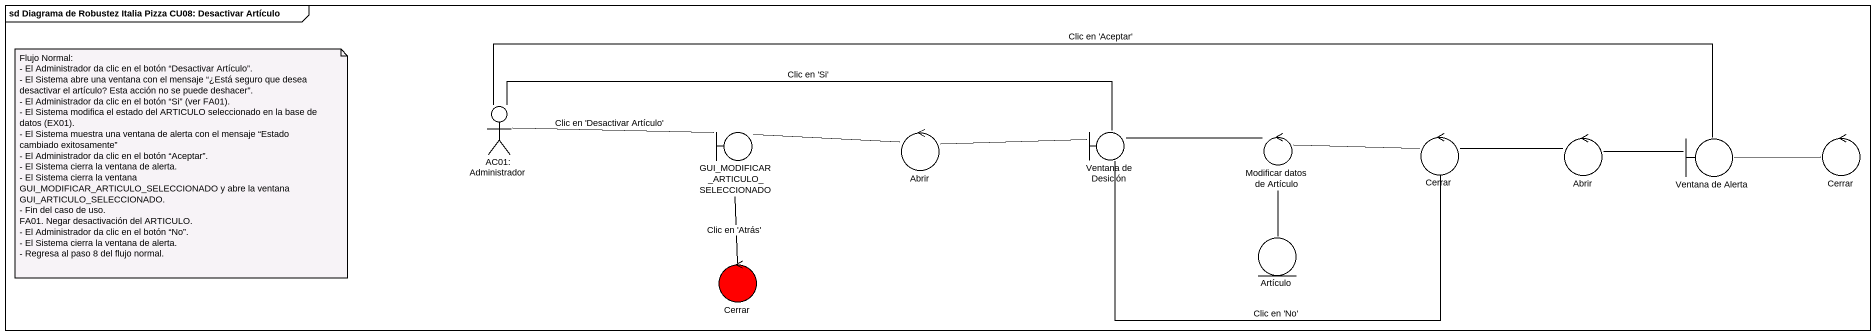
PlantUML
@startuml
mainframe sd Diagrama de Robustez Italia Pizza CU08: Desactivar Artículo
actor "AC01: Administrador" as AC01_Administrador
boundary "GUI_MODIFICAR_ARTICULO_SELECCIONADO" as GUI_MODIFICAR_ARTICULO
control Abrir
boundary "Ventana de Desición" as Ventana_de_Desición
control "Modificar datos de Artículo" as Modificar_datos_de_Artículo
control Cerrar
control "Abrir" as Abrir_2
boundary "Ventana de Alerta" as Ventana_de_Alerta
control "Cerrar" as Cerrar_2
entity Artículo
control "Cerrar" as Cerrar_3 #FF0000
AC01_Administrador -right- GUI_MODIFICAR_ARTICULO : Clic en 'Desactivar Artículo'
AC01_Administrador -right- Ventana_de_Desición : Clic en 'Si'
AC01_Administrador -right- Ventana_de_Alerta : Clic en 'Aceptar'
GUI_MODIFICAR_ARTICULO -right- Abrir
GUI_MODIFICAR_ARTICULO -- Cerrar_3 : Clic en 'Atrás'
Abrir -right- Ventana_de_Desición
Ventana_de_Desición -right- Cerrar : Clic en 'No'
Modificar_datos_de_Artículo -left- Ventana_de_Desición
Modificar_datos_de_Artículo -right- Cerrar
Modificar_datos_de_Artículo -- Artículo
Cerrar -right- Abrir_2
Abrir_2 -right- Ventana_de_Alerta
Ventana_de_Alerta -right- Cerrar_2
note as N1
  Flujo Normal:
  - El Administrador da clic en el botón “Desactivar Artículo”.
  - El Sistema abre una ventana con el mensaje “¿Está seguro que desea desactivar el artículo? Esta acción no se puede deshacer”.
  - El Administrador da clic en el botón “Si” (ver FA01).
  - El Sistema modifica el estado del ARTICULO seleccionado en la base de datos (EX01).
  - El Sistema muestra una ventana de alerta con el mensaje “Estado cambiado exitosamente”
  - El Administrador da clic en el botón “Aceptar”.
  - El Sistema cierra la ventana de alerta.
  - El Sistema cierra la ventana GUI_MODIFICAR_ARTICULO_SELECCIONADO y abre la ventana GUI_ARTICULO_SELECCIONADO.
  - Fin del caso de uso.
  FA01. Negar desactivación del ARTICULO.
  - El Administrador da clic en el botón “No”.
  - El Sistema cierra la ventana de alerta.
  - Regresa al paso 8 del flujo normal.
end note
@enduml
